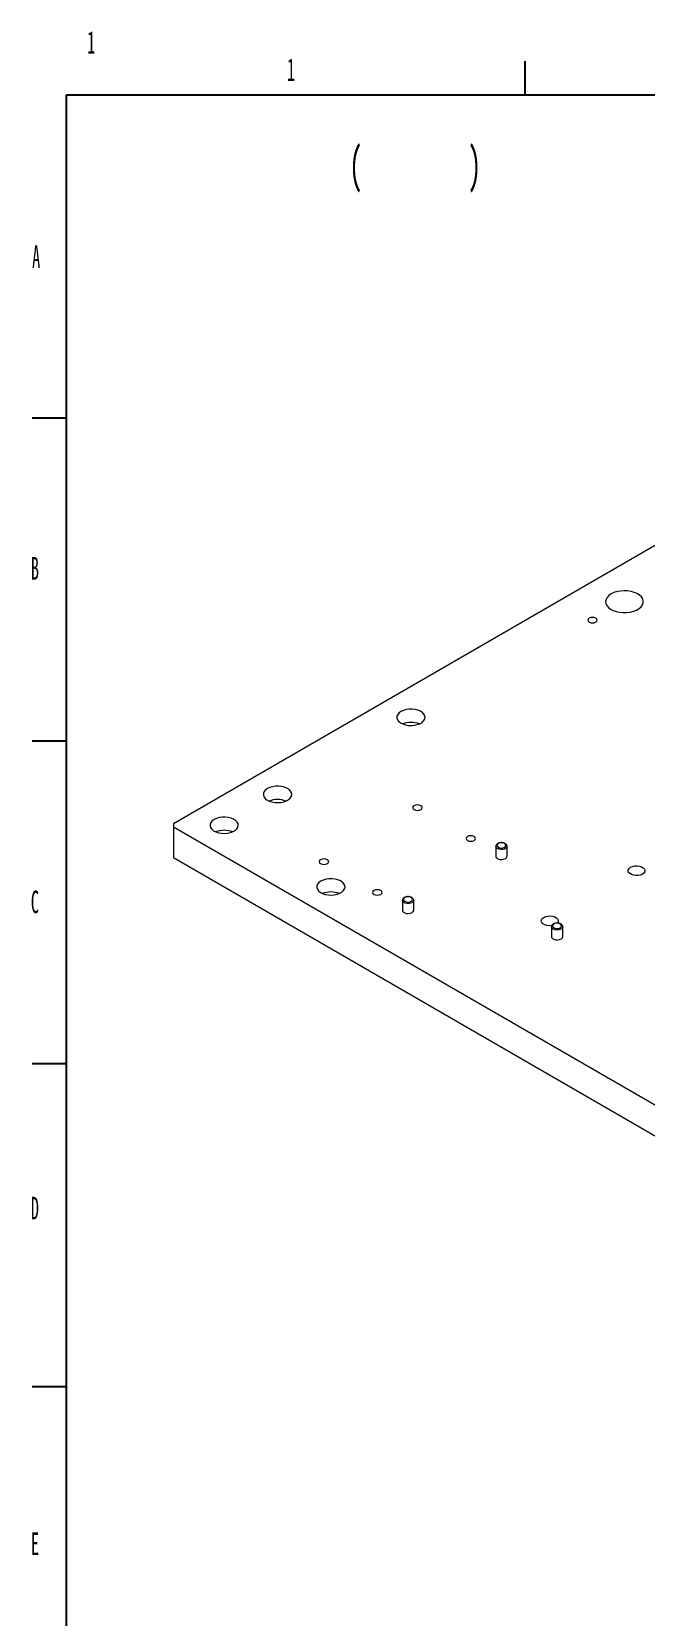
# Model space of a CAD drawing. Header units: millimetres. Extents: x 29 to 2500, y -68 to 1852.
# Drawn here: x 30 to 355, y 936 to 1775 of the extents above; entities that cross this region are included whole.
import ezdxf

# ---------------------------------------------------------------- set-up
doc = ezdxf.new("R2010")
doc.units = ezdxf.units.MM
doc.header["$LTSCALE"] = 6
doc.layers.add('12', color=4, linetype='Continuous')
doc.styles.add('SLDTEXTSTYLE3', font='TXT', dxfattribs={"width": 0.54})
doc.styles.add('SLDTEXTSTYLE5', font='TXT', dxfattribs={"width": 0.525})

# ---------------------------------------------------------------- blocks, each defined once
blk = doc.blocks.new('블록12')
for p, q in [((290.98, 1759.81), (290.98, 1741.81)), ((2477.98, 1741.81), (47.98, 1741.81)), ((47.98, 1741.81), (47.98, 31.81)), ((47.98, 1570.81), (29.98, 1570.81)), ((47.98, 1399.81), (29.98, 1399.81)), ((47.98, 1228.81), (29.98, 1228.81)), ((47.98, 1057.81), (29.98, 1057.81))]:
    blk.add_line(p, q)

msp = doc.modelspace()

# ---------------------------------------------------------------- linework, layer by layer
at = {"color": 7, "linetype": 'Continuous', "lineweight": 18}
for p, q in [((464.435, 1563.673), (104.757, 1356.036)), ((104.757, 1356.036), (104.757, 1354.403)), ((104.757, 1354.403), (497.909, 1127.441)), ((104.757, 1354.403), (104.757, 1338.072)), ((275.564, 1344.035), (275.564, 1338.809)), ((281.564, 1338.809), (281.564, 1344.035)), ((104.757, 1338.072), (497.909, 1111.11)), ((226.067, 1315.461), (226.067, 1310.235)), ((232.067, 1310.235), (232.067, 1315.461)), ((305.051, 1301.459), (305.051, 1296.234)), ((311.051, 1296.234), (311.051, 1301.459))]:
    msp.add_line(p, q, dxfattribs=at)
at = {"color": 7, "linetype": 'Continuous', "lineweight": 18, "flags": 128}
for points in [[(336.688, 1477.68), (335.478, 1476.834), (334.567, 1475.871), (333.988, 1474.825), (333.762, 1473.736), (333.898, 1472.641), (334.39, 1471.581), (335.221, 1470.594), (336.36, 1469.715), (337.767, 1468.977), (339.39, 1468.406), (341.171, 1468.022), (343.046, 1467.84), (344.947, 1467.866), (346.804, 1468.1), (348.552, 1468.532), (350.126, 1469.147), (351.471, 1469.923), (352.536, 1470.832), (353.285, 1471.841), (353.689, 1472.913), (353.734, 1474.01), (353.419, 1475.092), (352.754, 1476.121), (351.765, 1477.058), (350.486, 1477.87), (348.964, 1478.528), (347.254, 1479.007), (345.418, 1479.291), (343.521, 1479.37), (341.634, 1479.239), (339.823, 1478.905), (338.154, 1478.379), (336.688, 1477.68)], [(325.021, 1464.822), (324.479, 1464.354), (324.289, 1463.801), (324.479, 1463.249), (325.021, 1462.781), (325.832, 1462.468), (326.789, 1462.358), (327.746, 1462.468), (328.557, 1462.781), (329.099, 1463.249), (329.289, 1463.801), (329.099, 1464.354), (328.557, 1464.822), (327.746, 1465.135), (326.789, 1465.245), (325.832, 1465.135), (325.021, 1464.822)], [(225.319, 1415.429), (224.303, 1414.7), (223.582, 1413.861), (223.191, 1412.952), (223.147, 1412.016), (223.453, 1411.097), (224.094, 1410.237), (225.04, 1409.476), (226.247, 1408.851), (227.659, 1408.39), (229.209, 1408.116), (230.825, 1408.04), (232.432, 1408.166), (233.955, 1408.489), (235.321, 1408.993), (236.468, 1409.655), (237.341, 1410.444), (237.901, 1411.323), (238.12, 1412.25), (237.988, 1413.184), (237.512, 1414.079), (236.714, 1414.894), (235.631, 1415.59), (234.314, 1416.137), (232.824, 1416.507), (231.231, 1416.683), (229.61, 1416.658), (228.036, 1416.432), (226.583, 1416.016), (225.319, 1415.429)], [(154.608, 1374.609), (153.592, 1373.879), (152.872, 1373.04), (152.48, 1372.132), (152.436, 1371.196), (152.742, 1370.276), (153.383, 1369.416), (154.329, 1368.656), (155.536, 1368.031), (156.948, 1367.57), (158.498, 1367.295), (160.115, 1367.219), (161.722, 1367.346), (163.244, 1367.668), (164.61, 1368.173), (165.757, 1368.835), (166.631, 1369.624), (167.19, 1370.502), (167.409, 1371.43), (167.277, 1372.363), (166.801, 1373.258), (166.003, 1374.073), (164.92, 1374.77), (163.603, 1375.316), (162.113, 1375.686), (160.52, 1375.863), (158.899, 1375.837), (157.325, 1375.611), (155.872, 1375.195), (154.608, 1374.609)], [(126.324, 1358.281), (125.308, 1357.551), (124.587, 1356.712), (124.196, 1355.804), (124.152, 1354.868), (124.458, 1353.948), (125.099, 1353.088), (126.045, 1352.328), (127.252, 1351.703), (128.664, 1351.242), (130.214, 1350.967), (131.83, 1350.891), (133.437, 1351.017), (134.96, 1351.34), (136.326, 1351.845), (137.473, 1352.507), (138.346, 1353.295), (138.906, 1354.174), (139.125, 1355.102), (138.993, 1356.035), (138.517, 1356.93), (137.719, 1357.745), (136.636, 1358.442), (135.319, 1358.988), (133.829, 1359.358), (132.236, 1359.534), (130.615, 1359.509), (129.041, 1359.283), (127.588, 1358.867), (126.324, 1358.281)], [(232.249, 1365.547), (231.707, 1365.078), (231.516, 1364.526), (231.707, 1363.974), (232.249, 1363.506), (233.06, 1363.193), (234.016, 1363.083), (234.973, 1363.193), (235.784, 1363.506), (236.326, 1363.974), (236.516, 1364.526), (236.326, 1365.078), (235.784, 1365.547), (234.973, 1365.86), (234.016, 1365.969), (233.06, 1365.86), (232.249, 1365.547)], [(260.533, 1349.219), (259.991, 1348.75), (259.801, 1348.198), (259.991, 1347.646), (260.533, 1347.178), (261.344, 1346.865), (262.301, 1346.755), (263.257, 1346.865), (264.068, 1347.178), (264.61, 1347.646), (264.801, 1348.198), (264.61, 1348.75), (264.068, 1349.219), (263.257, 1349.531), (262.301, 1349.641), (261.344, 1349.531), (260.533, 1349.219)], [(281.564, 1344.038), (281.442, 1343.545), (280.978, 1343.007), (280.223, 1342.592), (279.268, 1342.352), (278.228, 1342.314), (277.229, 1342.484), (276.391, 1342.842), (275.814, 1343.343), (275.57, 1343.927), (275.564, 1344.034)], [(277.237, 1345.68), (276.573, 1345.299), (276.212, 1344.8), (276.209, 1344.259), (276.564, 1343.759), (277.224, 1343.376), (278.088, 1343.167), (279.025, 1343.165), (279.891, 1343.371), (280.555, 1343.752), (280.917, 1344.25), (280.92, 1344.791), (280.564, 1345.291), (279.904, 1345.675), (279.04, 1345.883), (278.103, 1345.885), (277.237, 1345.68)], [(182.751, 1336.972), (182.209, 1336.504), (182.019, 1335.952), (182.209, 1335.4), (182.751, 1334.931), (183.562, 1334.619), (184.519, 1334.509), (185.476, 1334.619), (186.287, 1334.931), (186.829, 1335.4), (187.019, 1335.952), (186.829, 1336.504), (186.287, 1336.972), (185.476, 1337.285), (184.519, 1337.395), (183.562, 1337.285), (182.751, 1336.972)], [(275.564, 1338.809), (275.666, 1338.361), (276.107, 1337.816), (276.843, 1337.391), (277.788, 1337.136), (278.826, 1337.084), (279.832, 1337.24), (280.686, 1337.585)], [(182.893, 1325.624), (181.877, 1324.895), (181.156, 1324.056), (180.765, 1323.147), (180.721, 1322.211), (181.026, 1321.292), (181.667, 1320.432), (182.613, 1319.672), (183.82, 1319.046), (185.232, 1318.586), (186.783, 1318.311), (188.399, 1318.235), (190.006, 1318.361), (191.528, 1318.684), (192.895, 1319.188), (194.042, 1319.85), (194.915, 1320.639), (195.474, 1321.518), (195.693, 1322.446), (195.562, 1323.379), (195.086, 1324.274), (194.287, 1325.089), (193.204, 1325.786), (191.887, 1326.332), (190.397, 1326.702), (188.805, 1326.878), (187.183, 1326.853), (185.61, 1326.627), (184.157, 1326.211), (182.893, 1325.624)], [(353.305, 1329.298), (352.28, 1328.855), (351.08, 1328.597), (349.802, 1328.544), (348.551, 1328.701), (347.427, 1329.055), (346.521, 1329.578), (345.907, 1330.227), (345.635, 1330.95), (345.726, 1331.687), (346.174, 1332.38), (346.941, 1332.972), (347.967, 1333.415), (349.167, 1333.674), (350.444, 1333.726), (351.696, 1333.569), (352.82, 1333.215), (353.726, 1332.692), (354.34, 1332.043), (354.612, 1331.32), (354.521, 1330.583), (354.073, 1329.89), (353.305, 1329.298)], [(211.035, 1320.644), (210.494, 1320.176), (210.303, 1319.624), (210.494, 1319.071), (211.035, 1318.603), (211.847, 1318.29), (212.803, 1318.181), (213.76, 1318.29), (214.571, 1318.603), (215.113, 1319.071), (215.303, 1319.624), (215.113, 1320.176), (214.571, 1320.644), (213.76, 1320.957), (212.803, 1321.067), (211.847, 1320.957), (211.035, 1320.644)], [(231.466, 1315.972), (231.27, 1316.5), (230.738, 1316.945), (229.952, 1317.239), (229.03, 1317.336), (228.115, 1317.223), (227.344, 1316.916), (226.836, 1316.462), (226.667, 1315.93), (226.864, 1315.401), (227.395, 1314.956), (228.182, 1314.663), (229.103, 1314.565), (230.019, 1314.679), (230.789, 1314.986), (231.298, 1315.44), (231.466, 1315.972)], [(232.066, 1315.487), (231.901, 1314.893), (231.394, 1314.368), (230.606, 1313.974), (229.632, 1313.76), (228.59, 1313.751), (227.606, 1313.948), (226.798, 1314.328), (226.263, 1314.844), (226.067, 1315.435), (226.067, 1315.458)], [(226.067, 1310.235), (226.169, 1309.787), (226.609, 1309.242), (227.346, 1308.816), (228.29, 1308.562), (229.328, 1308.51), (230.335, 1308.665), (231.188, 1309.01), (231.786, 1309.503), (232.055, 1310.084), (232.067, 1310.235)], [(305.271, 1302.084), (305.118, 1302.063), (303.84, 1302.011), (302.589, 1302.168), (301.465, 1302.522), (300.559, 1303.045), (299.945, 1303.694), (299.673, 1304.416), (299.764, 1305.154), (300.212, 1305.847), (300.979, 1306.439), (302.005, 1306.882), (303.205, 1307.14), (304.482, 1307.193), (305.734, 1307.036), (306.858, 1306.681), (307.764, 1306.159), (308.378, 1305.51), (308.65, 1304.787), (308.559, 1304.05), (308.163, 1303.413)], [(311.051, 1301.462), (310.928, 1300.97), (310.464, 1300.431), (309.709, 1300.016), (308.754, 1299.776), (307.714, 1299.739), (306.715, 1299.909), (305.877, 1300.266), (305.301, 1300.767), (305.056, 1301.352), (305.051, 1301.458)], [(306.724, 1303.104), (306.059, 1302.723), (305.698, 1302.224), (305.695, 1301.683), (306.051, 1301.183), (306.711, 1300.8), (307.575, 1300.591), (308.511, 1300.59), (309.378, 1300.795), (310.042, 1301.176), (310.403, 1301.675), (310.406, 1302.215), (310.05, 1302.715), (309.39, 1303.099), (308.526, 1303.307), (307.59, 1303.309), (306.724, 1303.104)], [(305.051, 1296.234), (305.153, 1295.785), (305.593, 1295.24), (306.33, 1294.815), (307.274, 1294.561), (308.312, 1294.508), (309.318, 1294.664), (310.172, 1295.009)]]:
    msp.add_lwpolyline(points, dxfattribs=at)
at = {"color": 7, "linetype": 'Continuous', "lineweight": 18}
for centre, radius, start, end in [((230.622, 1397.806), 11.89, 68.340709, 111.659291), ((159.912, 1356.986), 11.89, 68.340709, 111.659291), ((131.627, 1340.658), 11.89, 68.340709, 111.659291), ((280.14, 1338.904), 1.428, 292.476414, 356.203445), ((188.196, 1308.001), 11.89, 68.340709, 111.659291), ((309.626, 1296.328), 1.428, 292.476414, 356.203445)]:
    msp.add_arc(centre, radius, start, end, dxfattribs=at)
for points, knots in [([(277.023, 1345.75), (276.876, 1345.687), (276.445, 1345.501), (275.935, 1345.075), (275.591, 1344.523), (275.596, 1344.167), (275.597, 1344.031)], [0, 0, 0, 0, 0.1816413, 0.5319692, 0.8208697, 1, 1, 1, 1]), ([(281.529, 1344.04), (281.537, 1344.132), (281.563, 1344.443), (281.293, 1344.941), (280.786, 1345.438), (280.049, 1345.809), (279.137, 1346.02), (278.165, 1346.035), (277.455, 1345.905), (277.104, 1345.779), (277.023, 1345.75)], [0, 0, 0, 0, 0.0579405, 0.1956973, 0.3343473, 0.4854644, 0.6441492, 0.802952, 0.9544738, 1, 1, 1, 1]), ([(232.066, 1315.497), (232.048, 1315.648), (232.002, 1316.014), (231.665, 1316.533), (231.081, 1316.993), (230.285, 1317.319), (229.336, 1317.473), (228.346, 1317.426), (227.424, 1317.178), (226.688, 1316.755), (226.236, 1316.201), (226.031, 1315.731), (226.08, 1315.491), (226.087, 1315.459)], [0, 0, 0, 0, 0.064603, 0.1575717, 0.2543336, 0.359643, 0.4678724, 0.5761493, 0.6855262, 0.797514, 0.8948767, 0.9861409, 1, 1, 1, 1]), ([(306.509, 1303.174), (306.362, 1303.111), (305.932, 1302.925), (305.421, 1302.5), (305.077, 1301.947), (305.082, 1301.592), (305.084, 1301.456)], [0, 0, 0, 0, 0.1816413, 0.5319692, 0.8208697, 1, 1, 1, 1]), ([(311.015, 1301.464), (311.023, 1301.556), (311.049, 1301.868), (310.779, 1302.365), (310.272, 1302.862), (309.535, 1303.233), (308.623, 1303.445), (307.651, 1303.46), (306.942, 1303.329), (306.59, 1303.203), (306.509, 1303.174)], [0, 0, 0, 0, 0.0579405, 0.1956973, 0.3343473, 0.4854644, 0.6441492, 0.802952, 0.9544738, 1, 1, 1, 1])]:
    msp.add_open_spline(points, degree=3, knots=knots, dxfattribs=at)

# ---------------------------------------------------------------- block references
at = {"color": 7, "linetype": 'Continuous'}
msp.add_blockref('블록12', (0, 0), dxfattribs=at)

# ---------------------------------------------------------------- texts
at = {"layer": '12'}
for s, insert, char_height, attachment_point, style in [('1', (61.178, 1775.74), 12, 2, 'SLDTEXTSTYLE5'), ('1', (167.074, 1761.338), 12, 2, 'SLDTEXTSTYLE5'), ('(        )', (197.861, 1714.306), 19.05, 1, 'SLDTEXTSTYLE3'), ('A', (32.046, 1662.262), 12, 2, 'SLDTEXTSTYLE5'), ('B', (31.39, 1497.257), 12, 2, 'SLDTEXTSTYLE5'), ('C', (31.361, 1320.648), 12, 2, 'SLDTEXTSTYLE5'), ('D', (31.359, 1158.48), 12, 2, 'SLDTEXTSTYLE5'), ('E', (31.467, 980.739), 12, 2, 'SLDTEXTSTYLE5')]:
    msp.add_mtext(s, dxfattribs=dict(at, insert=insert, char_height=char_height, attachment_point=attachment_point, style=style))

doc.saveas('drawing.dxf')
